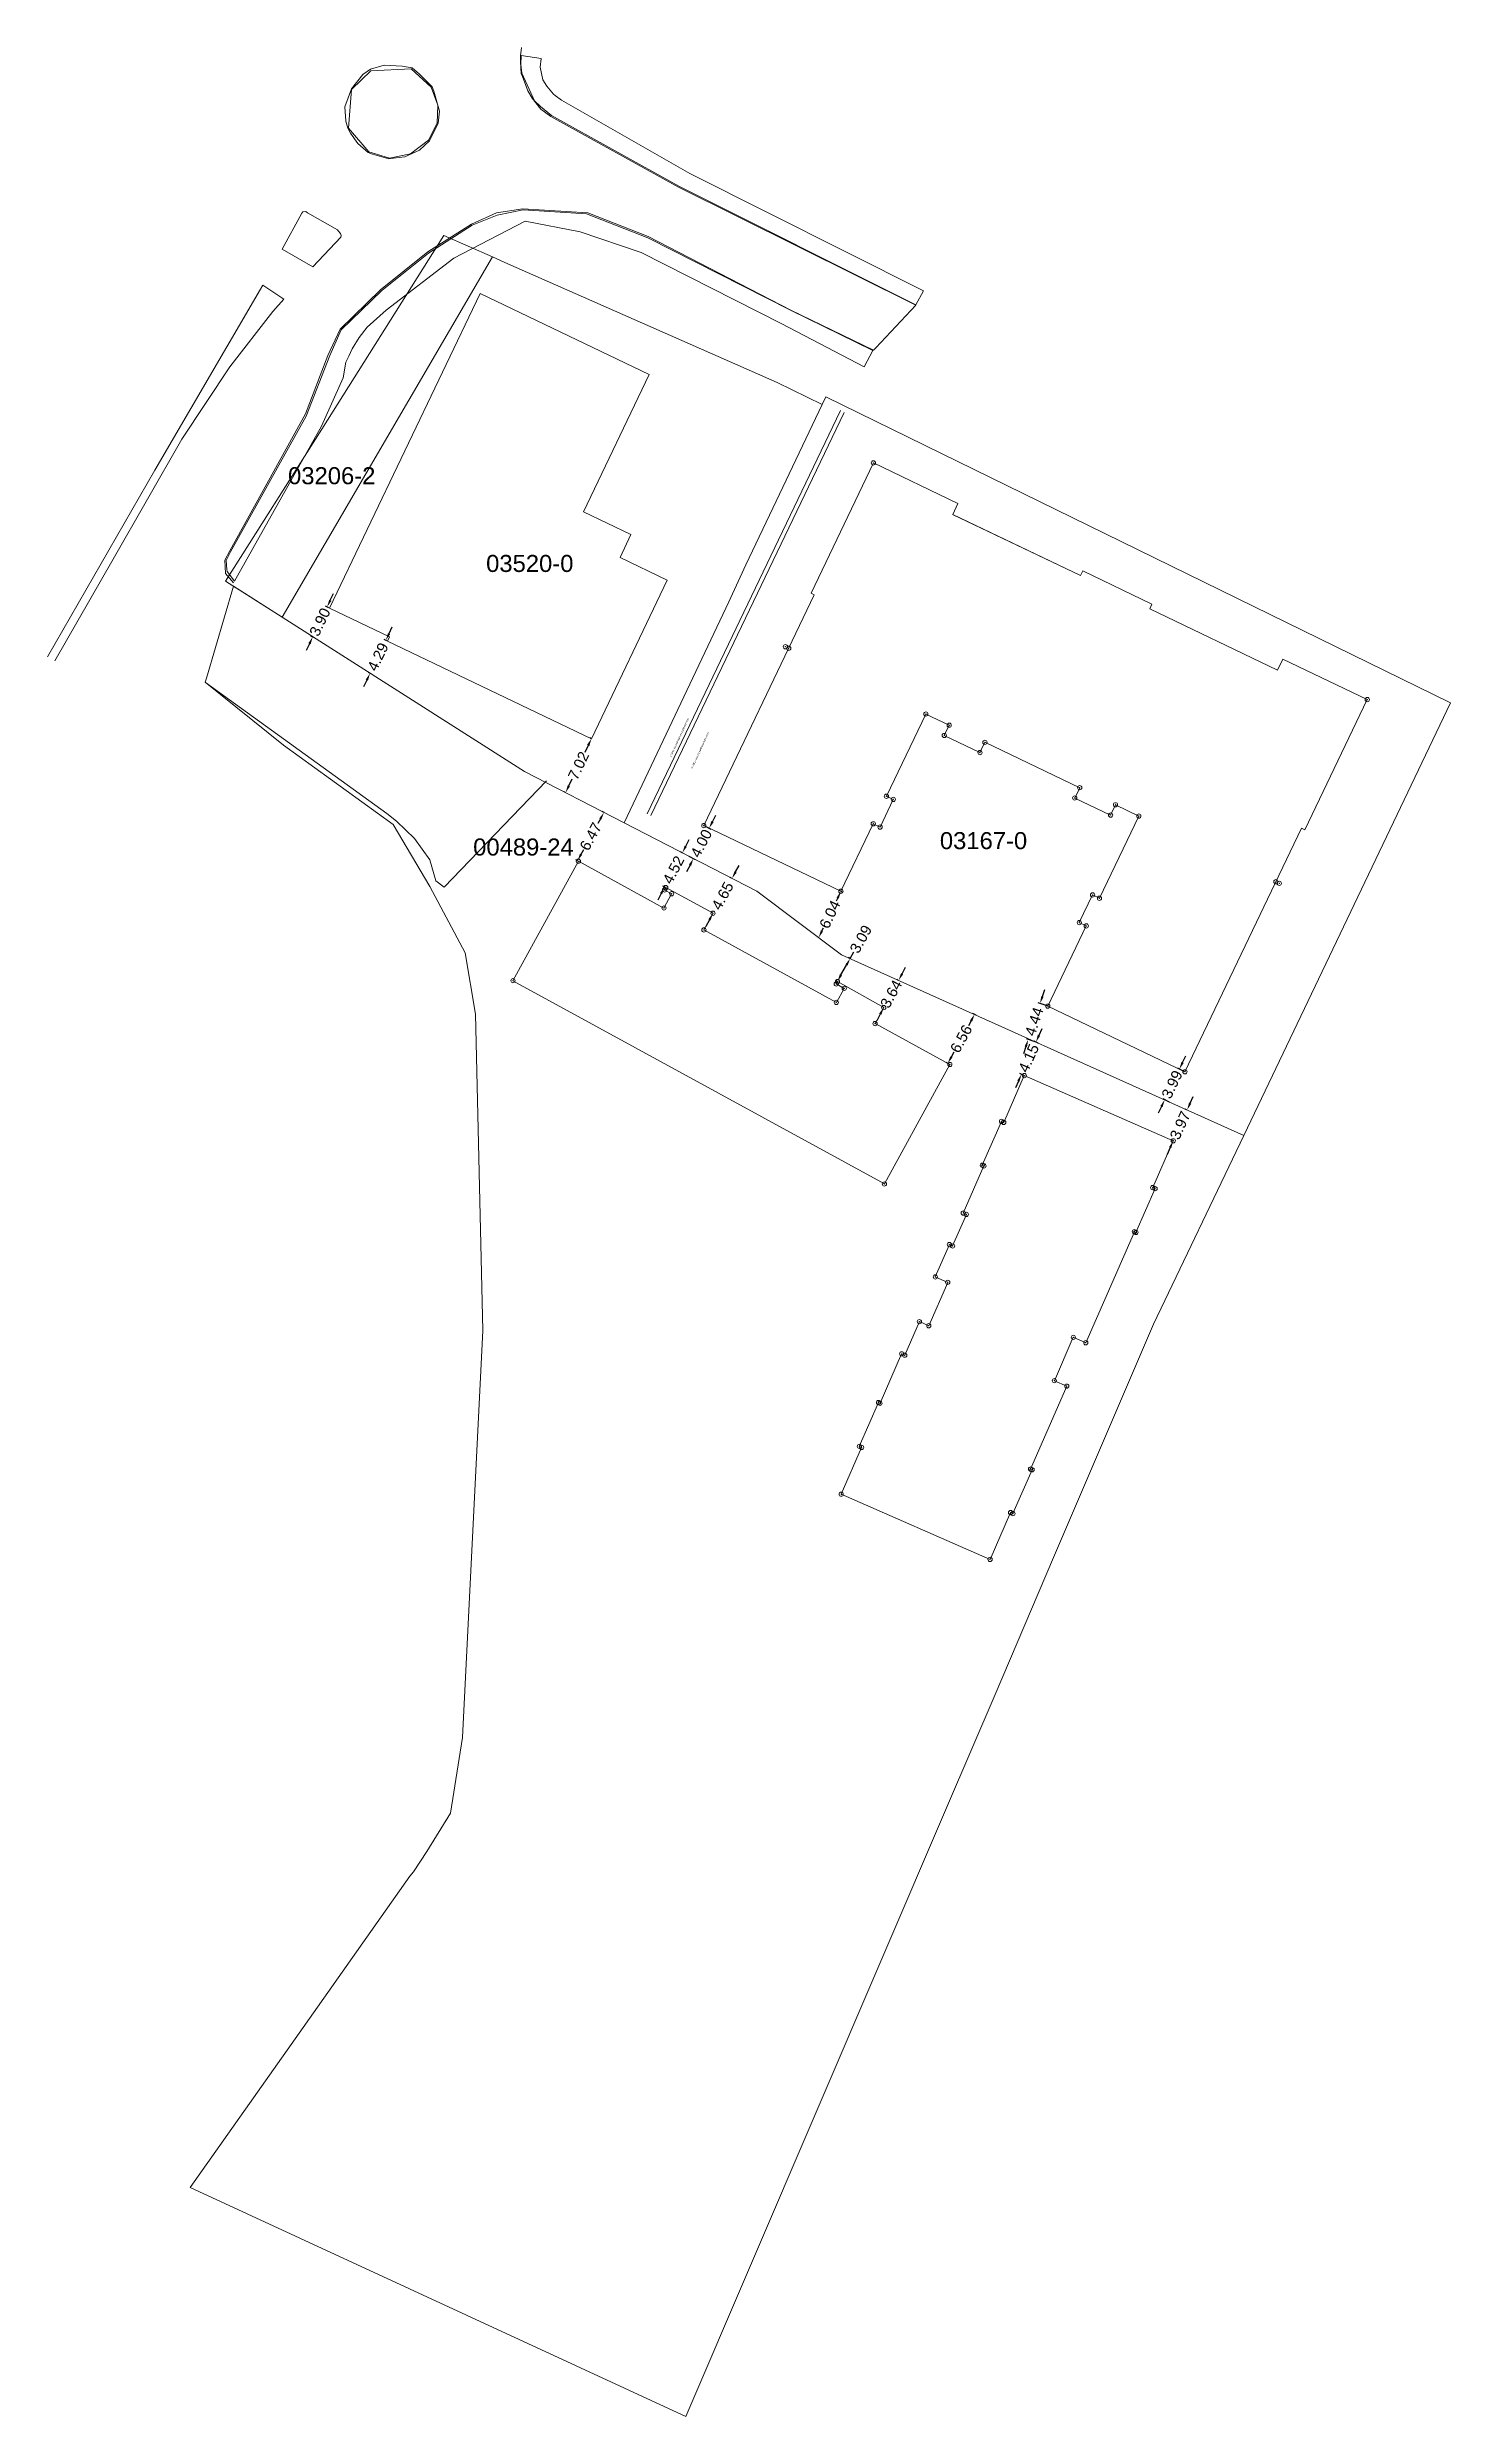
# Model space of a CAD drawing. Header units: metres. Extents: x 7511787 to 7511952, y 4693058 to 4693336.
import ezdxf

# ---------------------------------------------------------------- set-up
doc = ezdxf.new("R2010")
doc.units = ezdxf.units.M
doc.header["$PDMODE"] = 32
doc.header["$PDSIZE"] = 0.5
doc.linetypes.add('AXES', pattern=[2, 1.25, -0.25, 0.25, -0.25])
doc.layers.get('0').update_dxf_attribs({"lineweight": 0})
doc.layers.get('Defpoints').update_dxf_attribs({"lineweight": 0})
for name, color, linetype, lineweight in [('asfalt', 252, 'Continuous', 0), ('Dimensione', 7, 'Continuous', 0), ('leja cima', 1, 'Continuous', 0), ('parcela', 7, 'Continuous', 0), ('perdhesa', 1, 'Continuous', 0), ('perdhesa cima', 10, 'AXES', 0)]:
    doc.layers.add(name, color=color, linetype=linetype, lineweight=lineweight)
doc.layers.add('rrethoj', color=7, linetype='Continuous', lineweight=0, true_color=0x00661a)
doc.layers.add('trotuar', color=7, linetype='Continuous', lineweight=0, true_color=0x6de98a)
doc.styles.get("Standard").update_dxf_attribs({"font": 'arial.ttf'})
doc.dimstyles.get("Standard").update_dxf_attribs({"dimtxt": 1, "dimasz": 0.18, "dimexe": 0.18, "dimexo": 0.0625, "dimgap": 0.09, "dimtad": 0, "dimzin": 0, "dimdsep": 46, "dimtxsty": 'Standard', "dimcen": 0.09, "dimadec": 0, "dimazin": 0, "dimtfac": 1, "dimtofl": 0, "dimtmove": 0, "dimatfit": 3, "dimfxl": 1, "dimtolj": 1, "dimtzin": 0, "dimarcsym": 0})

# ---------------------------------------------------------------- blocks, each defined once
blk = doc.blocks.new('*D120')
at = {"layer": 'Defpoints', "color": 0, "transparency": 16777216}
for p in [(7511921.21, 4693211.62), (7511921.21, 4693211.62), (7511919.58, 4693208)]:
    blk.add_point(p, dxfattribs=at)
at = {"layer": 'Dimensione', "color": 0, "lineweight": -2, "transparency": 16777216}
for p, q in [((7511921.13, 4693211.65), (7511921, 4693211.71)), ((7511921.56, 4693212.41), (7511921.92, 4693213.21)), ((7511919.22, 4693207.2), (7511918.86, 4693206.4)), ((7511919.51, 4693208.03), (7511919.37, 4693208.09))]:
    blk.add_line(p, q, dxfattribs=at)
at = {"layer": 'Dimensione', "color": 0, "transparency": 16777216}
for points in [[(7511921.43, 4693212.47), (7511921.7, 4693212.35), (7511921.21, 4693211.62)], [(7511919.09, 4693207.26), (7511919.35, 4693207.14), (7511919.58, 4693208)]]:
    blk.add_solid(points, dxfattribs=at)
at = {"layer": 'Dimensione', "color": 0, "transparency": 16777216, "insert": (7511920.39, 4693209.81), "char_height": 1.25, "attachment_point": 5, "rotation": 65.8015}
blk.add_mtext('\\A1;3.97', dxfattribs=at)
blk = doc.blocks.new('*D121')
at = {"layer": 'Defpoints', "color": 0, "transparency": 16777216}
for p in [(7511903.46, 4693219.59), (7511903.79, 4693219.44), (7511902.09, 4693215.65)]:
    blk.add_point(p, dxfattribs=at)
at = {"layer": 'Dimensione', "color": 0, "lineweight": -2, "transparency": 16777216}
for p, q in [((7511903.82, 4693220.39), (7511904.17, 4693221.19)), ((7511903.72, 4693219.47), (7511903.25, 4693219.68)), ((7511901.4, 4693215), (7511901.04, 4693214.21)), ((7511902.02, 4693215.68), (7511901.55, 4693215.9))]:
    blk.add_line(p, q, dxfattribs=at)
at = {"layer": 'Dimensione', "color": 0, "transparency": 16777216}
for points in [[(7511903.68, 4693220.45), (7511903.95, 4693220.33), (7511903.46, 4693219.59)], [(7511901.26, 4693215.06), (7511901.53, 4693214.95), (7511901.75, 4693215.8)]]:
    blk.add_solid(points, dxfattribs=at)
at = {"layer": 'Dimensione', "color": 0, "transparency": 16777216, "insert": (7511902.61, 4693217.7), "char_height": 1.25, "attachment_point": 5, "rotation": 65.8015}
blk.add_mtext('\\A1;4.15', dxfattribs=at)
blk = doc.blocks.new('*D122')
at = {"layer": 'Defpoints', "color": 0, "transparency": 16777216}
for p in [(7511896.26, 4693222.85), (7511896.5, 4693222.72), (7511893.35, 4693216.96)]:
    blk.add_point(p, dxfattribs=at)
at = {"layer": 'Dimensione', "color": 0, "lineweight": -2, "transparency": 16777216}
for p, q in [((7511896.43, 4693222.76), (7511896.06, 4693222.96)), ((7511895.84, 4693222.08), (7511895.52, 4693221.5)), ((7511893.28, 4693217), (7511892.91, 4693217.2)), ((7511893.53, 4693217.86), (7511893.85, 4693218.45))]:
    blk.add_line(p, q, dxfattribs=at)
at = {"layer": 'Dimensione', "color": 0, "transparency": 16777216}
for points in [[(7511895.71, 4693222.15), (7511895.97, 4693222.01), (7511896.26, 4693222.85)], [(7511893.4, 4693217.93), (7511893.66, 4693217.79), (7511893.11, 4693217.09)]]:
    blk.add_solid(points, dxfattribs=at)
at = {"layer": 'Dimensione', "color": 0, "transparency": 16777216, "insert": (7511894.68, 4693219.97), "char_height": 1.25, "attachment_point": 5, "rotation": 61.3038}
blk.add_mtext('\\A1;6.56', dxfattribs=at)
blk = doc.blocks.new('*D123')
at = {"layer": 'Defpoints', "color": 0, "transparency": 16777216}
for p in [(7511887.33, 4693226.84), (7511887.33, 4693226.84), (7511885.59, 4693223.64)]:
    blk.add_point(p, dxfattribs=at)
at = {"layer": 'Dimensione', "color": 0, "lineweight": -2, "transparency": 16777216}
for p, q in [((7511887.74, 4693227.61), (7511888.16, 4693228.38)), ((7511887.26, 4693226.88), (7511887.13, 4693226.95)), ((7511885.17, 4693222.87), (7511884.76, 4693222.1)), ((7511885.52, 4693223.68), (7511885.39, 4693223.75))]:
    blk.add_line(p, q, dxfattribs=at)
at = {"layer": 'Dimensione', "color": 0, "transparency": 16777216}
for points in [[(7511887.62, 4693227.68), (7511887.87, 4693227.54), (7511887.33, 4693226.84)], [(7511885.04, 4693222.94), (7511885.3, 4693222.8), (7511885.59, 4693223.64)]]:
    blk.add_solid(points, dxfattribs=at)
at = {"layer": 'Dimensione', "color": 0, "transparency": 16777216, "insert": (7511886.46, 4693225.24), "char_height": 1.25, "attachment_point": 5, "rotation": 61.5178}
blk.add_mtext('\\A1;3.64', dxfattribs=at)
blk = doc.blocks.new('*D124')
at = {"layer": 'Defpoints', "color": 0, "transparency": 16777216}
for p in [(7511881.64, 4693229.4), (7511881.66, 4693229.39), (7511880.16, 4693226.69)]:
    blk.add_point(p, dxfattribs=at)
at = {"layer": 'Dimensione', "color": 0, "lineweight": -2, "transparency": 16777216}
for p, q in [((7511880.56, 4693227.47), (7511881.21, 4693228.64)), ((7511881.59, 4693229.43), (7511881.44, 4693229.51)), ((7511881.64, 4693229.4), (7511882.06, 4693230.17)), ((7511880.09, 4693226.73), (7511879.94, 4693226.81))]:
    blk.add_line(p, q, dxfattribs=at)
at = {"layer": 'Dimensione', "color": 0, "transparency": 16777216}
for points in [[(7511881.08, 4693228.71), (7511881.34, 4693228.56), (7511881.64, 4693229.4)], [(7511880.43, 4693227.54), (7511880.69, 4693227.4), (7511880.14, 4693226.7)]]:
    blk.add_solid(points, dxfattribs=at)
at = {"layer": 'Dimensione', "color": 0, "transparency": 16777216, "insert": (7511882.9, 4693231.68), "char_height": 1.25, "attachment_point": 5, "rotation": 60.9454}
blk.add_mtext('\\A1;3.09', dxfattribs=at)
blk = doc.blocks.new('*D125')
at = {"layer": 'Defpoints', "color": 0, "transparency": 16777216}
for p in [(7511867.77, 4693238.81), (7511867.77, 4693238.81), (7511865.54, 4693234.72)]:
    blk.add_point(p, dxfattribs=at)
at = {"layer": 'Dimensione', "color": 0, "lineweight": -2, "transparency": 16777216}
for p, q in [((7511868.19, 4693239.57), (7511868.61, 4693240.34)), ((7511867.7, 4693238.84), (7511867.57, 4693238.91)), ((7511865.12, 4693233.95), (7511864.7, 4693233.18)), ((7511865.47, 4693234.76), (7511865.34, 4693234.83))]:
    blk.add_line(p, q, dxfattribs=at)
at = {"layer": 'Dimensione', "color": 0, "transparency": 16777216}
for points in [[(7511868.06, 4693239.64), (7511868.32, 4693239.5), (7511867.77, 4693238.81)], [(7511864.99, 4693234.02), (7511865.25, 4693233.88), (7511865.54, 4693234.72)]]:
    blk.add_solid(points, dxfattribs=at)
at = {"layer": 'Dimensione', "color": 0, "transparency": 16777216, "insert": (7511866.66, 4693236.76), "char_height": 1.25, "attachment_point": 5, "rotation": 61.3691}
blk.add_mtext('\\A1;4.65', dxfattribs=at)
blk = doc.blocks.new('*D126')
at = {"layer": 'Defpoints', "color": 0, "transparency": 16777216}
for p in [(7511861.94, 4693241.82), (7511862.07, 4693241.75), (7511859.99, 4693237.73)]:
    blk.add_point(p, dxfattribs=at)
at = {"layer": 'Dimensione', "color": 0, "lineweight": -2, "transparency": 16777216}
for p, q in [((7511862.34, 4693242.59), (7511862.74, 4693243.37)), ((7511862, 4693241.78), (7511861.74, 4693241.92)), ((7511859.45, 4693237.02), (7511859.05, 4693236.25)), ((7511859.92, 4693237.77), (7511859.65, 4693237.9))]:
    blk.add_line(p, q, dxfattribs=at)
at = {"layer": 'Dimensione', "color": 0, "transparency": 16777216}
for points in [[(7511862.21, 4693242.66), (7511862.47, 4693242.53), (7511861.94, 4693241.82)], [(7511859.32, 4693237.09), (7511859.58, 4693236.96), (7511859.85, 4693237.8)]]:
    blk.add_solid(points, dxfattribs=at)
at = {"layer": 'Dimensione', "color": 0, "transparency": 16777216, "insert": (7511860.9, 4693239.81), "char_height": 1.25, "attachment_point": 5, "rotation": 62.5924}
blk.add_mtext('\\A1;4.52', dxfattribs=at)
blk = doc.blocks.new('*D127')
at = {"layer": 'Defpoints', "color": 0, "transparency": 16777216}
for p in [(7511852.74, 4693246.57), (7511852.84, 4693246.51), (7511849.73, 4693240.83)]:
    blk.add_point(p, dxfattribs=at)
at = {"layer": 'Dimensione', "color": 0, "lineweight": -2, "transparency": 16777216}
for p, q in [((7511852.32, 4693245.8), (7511852.02, 4693245.25)), ((7511852.77, 4693246.55), (7511852.54, 4693246.67)), ((7511850.05, 4693241.65), (7511850.35, 4693242.2)), ((7511849.66, 4693240.87), (7511849.43, 4693240.99))]:
    blk.add_line(p, q, dxfattribs=at)
at = {"layer": 'Dimensione', "color": 0, "transparency": 16777216}
for points in [[(7511852.19, 4693245.87), (7511852.44, 4693245.73), (7511852.74, 4693246.57)], [(7511849.92, 4693241.72), (7511850.17, 4693241.58), (7511849.63, 4693240.89)]]:
    blk.add_solid(points, dxfattribs=at)
at = {"layer": 'Dimensione', "color": 0, "transparency": 16777216, "insert": (7511851.18, 4693243.73), "char_height": 1.25, "attachment_point": 5, "rotation": 61.3038}
blk.add_mtext('\\A1;6.47', dxfattribs=at)
blk = doc.blocks.new('*D128')
at = {"layer": 'Defpoints', "color": 0, "transparency": 16777216}
for p in [(7511864.46, 4693245.01), (7511862.63, 4693241.46), (7511863.24, 4693241.14)]:
    blk.add_point(p, dxfattribs=at)
at = {"layer": 'Dimensione', "color": 0, "lineweight": -2, "transparency": 16777216}
for p, q in [((7511864.53, 4693244.97), (7511865.27, 4693244.59)), ((7511865.48, 4693245.47), (7511865.88, 4693246.25)), ((7511862.84, 4693240.36), (7511862.44, 4693239.59)), ((7511862.7, 4693241.42), (7511863.44, 4693241.04))]:
    blk.add_line(p, q, dxfattribs=at)
at = {"layer": 'Dimensione', "color": 0, "transparency": 16777216}
for points in [[(7511865.35, 4693245.54), (7511865.61, 4693245.4), (7511865.07, 4693244.69)], [(7511862.71, 4693240.43), (7511862.97, 4693240.3), (7511863.24, 4693241.14)]]:
    blk.add_solid(points, dxfattribs=at)
at = {"layer": 'Dimensione', "color": 0, "transparency": 16777216, "insert": (7511864.16, 4693242.92), "char_height": 1.25, "attachment_point": 5, "rotation": 62.7087}
blk.add_mtext('\\A1;4.00', dxfattribs=at)
blk = doc.blocks.new('*D129')
at = {"layer": 'Defpoints', "color": 0, "transparency": 16777216}
for p in [(7511880.56, 4693237.3), (7511877.95, 4693231.86), (7511877.95, 4693231.86)]:
    blk.add_point(p, dxfattribs=at)
at = {"layer": 'Dimensione', "color": 0, "lineweight": -2, "transparency": 16777216}
for p, q in [((7511880.63, 4693237.27), (7511880.76, 4693237.2)), ((7511880.18, 4693236.51), (7511880.01, 4693236.14)), ((7511877.88, 4693231.89), (7511877.75, 4693231.95)), ((7511878.33, 4693232.65), (7511878.51, 4693233.01))]:
    blk.add_line(p, q, dxfattribs=at)
at = {"layer": 'Dimensione', "color": 0, "transparency": 16777216}
for points in [[(7511880.05, 4693236.57), (7511880.31, 4693236.45), (7511880.56, 4693237.3)], [(7511878.2, 4693232.71), (7511878.46, 4693232.58), (7511877.95, 4693231.86)]]:
    blk.add_solid(points, dxfattribs=at)
at = {"layer": 'Dimensione', "color": 0, "transparency": 16777216, "insert": (7511879.26, 4693234.58), "char_height": 1.25, "attachment_point": 5, "rotation": 64.4057}
blk.add_mtext('\\A1;6.04', dxfattribs=at)
blk = doc.blocks.new('*D130')
at = {"layer": 'Defpoints', "color": 0, "transparency": 16777216}
for p in [(7511904.85, 4693223.81), (7511902.55, 4693219.89), (7511903.46, 4693219.59)]:
    blk.add_point(p, dxfattribs=at)
at = {"layer": 'Dimensione', "color": 0, "lineweight": -2, "transparency": 16777216}
for p, q in [((7511904.22, 4693224.94), (7511904.49, 4693225.77)), ((7511904.78, 4693223.83), (7511903.73, 4693224.18)), ((7511903.38, 4693219.62), (7511902.33, 4693219.96)), ((7511902.27, 4693219.06), (7511902, 4693218.23))]:
    blk.add_line(p, q, dxfattribs=at)
at = {"layer": 'Dimensione', "color": 0, "transparency": 16777216}
for points in [[(7511904.08, 4693224.99), (7511904.35, 4693224.89), (7511903.94, 4693224.11)], [(7511902.14, 4693219.11), (7511902.41, 4693219.02), (7511902.55, 4693219.89)]]:
    blk.add_solid(points, dxfattribs=at)
at = {"layer": 'Dimensione', "color": 0, "transparency": 16777216, "insert": (7511903.24, 4693222), "char_height": 1.25, "attachment_point": 5, "rotation": 71.7184}
blk.add_mtext('\\A1;4.44', dxfattribs=at)
blk = doc.blocks.new('*D131')
at = {"layer": 'Defpoints', "color": 0, "transparency": 16777216}
for p in [(7511920.95, 4693216.1), (7511918.58, 4693212.82), (7511919.23, 4693212.5)]:
    blk.add_point(p, dxfattribs=at)
at = {"layer": 'Dimensione', "color": 0, "lineweight": -2, "transparency": 16777216}
for p, q in [((7511920.68, 4693217.2), (7511921.06, 4693217.99)), ((7511920.88, 4693216.13), (7511920.1, 4693216.51)), ((7511918.2, 4693212.03), (7511917.82, 4693211.24)), ((7511919.16, 4693212.54), (7511918.38, 4693212.91))]:
    blk.add_line(p, q, dxfattribs=at)
at = {"layer": 'Dimensione', "color": 0, "transparency": 16777216}
for points in [[(7511920.55, 4693217.26), (7511920.81, 4693217.14), (7511920.3, 4693216.41)], [(7511918.07, 4693212.09), (7511918.33, 4693211.96), (7511918.58, 4693212.82)]]:
    blk.add_solid(points, dxfattribs=at)
at = {"layer": 'Dimensione', "color": 0, "transparency": 16777216, "insert": (7511919.44, 4693214.61), "char_height": 1.25, "attachment_point": 5, "rotation": 64.4057}
blk.add_mtext('\\A1;3.99', dxfattribs=at)
blk = doc.blocks.new('*D132')
at = {"layer": 'Defpoints', "color": 0, "transparency": 16777216}
for p in [(7511851.26, 4693255.21), (7511848.23, 4693248.88), (7511848.24, 4693248.88)]:
    blk.add_point(p, dxfattribs=at)
at = {"layer": 'Dimensione', "color": 0, "lineweight": -2, "transparency": 16777216}
for p, q in [((7511850.88, 4693254.43), (7511850.49, 4693253.61)), ((7511851.19, 4693255.25), (7511851.06, 4693255.31)), ((7511848.61, 4693249.67), (7511849, 4693250.49)), ((7511848.17, 4693248.92), (7511848.03, 4693248.98))]:
    blk.add_line(p, q, dxfattribs=at)
at = {"layer": 'Dimensione', "color": 0, "transparency": 16777216}
for points in [[(7511850.75, 4693254.49), (7511851.02, 4693254.36), (7511851.26, 4693255.22)], [(7511848.48, 4693249.74), (7511848.74, 4693249.61), (7511848.23, 4693248.88)]]:
    blk.add_solid(points, dxfattribs=at)
at = {"layer": 'Dimensione', "color": 0, "transparency": 16777216, "insert": (7511849.75, 4693252.05), "char_height": 1.25, "attachment_point": 5, "rotation": 64.4433}
blk.add_mtext('\\A1;7.02', dxfattribs=at)
blk = doc.blocks.new('*D133')
at = {"layer": 'Defpoints', "color": 0, "transparency": 16777216}
for p in [(7511827.31, 4693266.67), (7511825.27, 4693262.89), (7511825.46, 4693262.8)]:
    blk.add_point(p, dxfattribs=at)
at = {"layer": 'Dimensione', "color": 0, "lineweight": -2, "transparency": 16777216}
for p, q in [((7511827.5, 4693267.55), (7511827.88, 4693268.34)), ((7511827.24, 4693266.7), (7511826.92, 4693266.86)), ((7511824.89, 4693262.1), (7511824.51, 4693261.31)), ((7511825.39, 4693262.83), (7511825.07, 4693262.98))]:
    blk.add_line(p, q, dxfattribs=at)
at = {"layer": 'Dimensione', "color": 0, "transparency": 16777216}
for points in [[(7511827.37, 4693267.61), (7511827.63, 4693267.49), (7511827.12, 4693266.76)], [(7511824.76, 4693262.16), (7511825.02, 4693262.03), (7511825.27, 4693262.89)]]:
    blk.add_solid(points, dxfattribs=at)
at = {"layer": 'Dimensione', "color": 0, "transparency": 16777216, "insert": (7511826.19, 4693264.82), "char_height": 1.25, "attachment_point": 5, "rotation": 64.4428}
blk.add_mtext('\\A1;4.29', dxfattribs=at)
blk = doc.blocks.new('*D134')
at = {"layer": 'Defpoints', "color": 0, "transparency": 16777216}
for p in [(7511820.51, 4693270.53), (7511818.53, 4693267.16), (7511818.83, 4693267.02)]:
    blk.add_point(p, dxfattribs=at)
at = {"layer": 'Dimensione', "color": 0, "lineweight": -2, "transparency": 16777216}
for p, q in [((7511820.44, 4693270.56), (7511820.02, 4693270.77)), ((7511820.6, 4693271.46), (7511820.98, 4693272.25)), ((7511818.76, 4693267.05), (7511818.33, 4693267.25)), ((7511818.16, 4693266.37), (7511817.78, 4693265.58))]:
    blk.add_line(p, q, dxfattribs=at)
at = {"layer": 'Dimensione', "color": 0, "transparency": 16777216}
for points in [[(7511820.47, 4693271.52), (7511820.73, 4693271.4), (7511820.22, 4693270.67)], [(7511818.02, 4693266.43), (7511818.29, 4693266.3), (7511818.53, 4693267.16)]]:
    blk.add_solid(points, dxfattribs=at)
at = {"layer": 'Dimensione', "color": 0, "transparency": 16777216, "insert": (7511819.38, 4693268.91), "char_height": 1.25, "attachment_point": 5, "rotation": 64.3808}
blk.add_mtext('\\A1;3.90', dxfattribs=at)

msp = doc.modelspace()

# ---------------------------------------------------------------- linework, layer by layer
at = {"color": 1}
msp.add_line((7511893.679, 4693281.55), (7511908.695, 4693274.358), dxfattribs=at)
at = {"color": 1, "flags": 128}
for points in [[(7511890.525, 4693258.112), (7511885.902, 4693248.462), (7511886.706, 4693248.077), (7511885.151, 4693244.83), (7511884.348, 4693245.215), (7511880.557, 4693237.302), (7511864.457, 4693245.012), (7511877.433, 4693272.101), (7511877.045, 4693272.286), (7511884.375, 4693287.588), (7511894.295, 4693282.837), (7511893.68, 4693281.551), (7511908.696, 4693274.359), (7511908.957, 4693274.904), (7511917.074, 4693271.016), (7511916.813, 4693270.471), (7511931.829, 4693263.278), (7511932.445, 4693264.563), (7511942.365, 4693259.811), (7511935.035, 4693244.509), (7511934.648, 4693244.695), (7511920.95, 4693216.097), (7511904.851, 4693223.809), (7511909.365, 4693233.232), (7511908.545, 4693233.625), (7511910.101, 4693236.871), (7511910.92, 4693236.479), (7511915.542, 4693246.129)], [(7511915.542, 4693246.129), (7511912.795, 4693247.445), (7511912.216, 4693246.236), (7511908.023, 4693248.245), (7511908.601, 4693249.454), (7511897.466, 4693254.788), (7511896.887, 4693253.579), (7511892.693, 4693255.588), (7511893.272, 4693256.796), (7511890.525, 4693258.112)]]:
    msp.add_lwpolyline(points, dxfattribs=at)
at = {"layer": 'asfalt', "elevation": 625.938, "flags": 128}
msp.add_lwpolyline([(7511795.107, 4693276.287), (7511788.237, 4693264.343)], dxfattribs=at)
at = {"layer": 'asfalt'}
for points in [[(7511827.663, 4693323.346, 626.071), (7511829.336, 4693323.549, 626.054), (7511831.067, 4693324.334, 286.034), (7511832.237, 4693325.422, 0), (7511833.281, 4693327.491, 0), (7511833.426, 4693328.905, 626.035), (7511832.755, 4693331.253, 626.062), (7511832.569, 4693331.732, 0), (7511831.059, 4693333.246, 626.14), (7511830.195, 4693333.985, 0), (7511829.042, 4693334.173, 626.155), (7511826.93, 4693334.279, 626.125), (7511825.317, 4693333.815, 0), (7511824.421, 4693333.184, 626.103), (7511823.103, 4693331.509, 626.088), (7511822.303, 4693329.42, 626.083), (7511822.425, 4693327.701, 626.086), (7511822.657, 4693326.885, 0), (7511822.96, 4693326.31, 626.083), (7511823.826, 4693325.089, 626.09), (7511825.036, 4693324.053, 0), (7511825.556, 4693323.837, 626.077), (7511827.484, 4693323.31, 0), (7511827.663, 4693323.346, 626.071)], [(7511884.37, 4693300.836, 625.786), (7511884.638, 4693301.124, 625.75), (7511889.371, 4693306.123, 625.868), (7511861.503, 4693319.953, 625.938), (7511846.489, 4693328.269, 625.923), (7511845.318, 4693329.13, 625.946), (7511844.288, 4693330.421, 625.948), (7511843.796, 4693331.269, 625.903), (7511843.158, 4693332.949, 625.914), (7511842.992, 4693333.308, 0), (7511842.921, 4693334.692, 625.941), (7511842.921, 4693335.407, 625.941), (7511843.046, 4693336.383, 625.977)], [(7511808.787, 4693277.289, 625.845), (7511817.691, 4693293.371, 625.932), (7511820.303, 4693300.202, 625.91), (7511821.74, 4693303.288, 625.887), (7511826.488, 4693307.928, 625.919), (7511832.053, 4693312.392, 625.959), (7511837.196, 4693315.645, 625.918), (7511840.099, 4693316.94, 625.909), (7511843.205, 4693317.426, 625.868), (7511850.823, 4693316.948, 625.831), (7511857.907, 4693314.196, 625.819), (7511874.672, 4693305.54, 625.817), (7511884.37, 4693300.836, 625.786)], [(7511821.831, 4693314.095, 626.053), (7511821.863, 4693314.284, 626.025), (7511821.809, 4693314.512, 626.054), (7511821.53, 4693314.825, 626.042), (7511821.43, 4693314.942, 626.048), (7511817.93, 4693316.975, 626.033), (7511817.74, 4693317.111, 626.029), (7511817.383, 4693317.084, 626.029), (7511817.244, 4693316.921, 626.029), (7511814.965, 4693312.677, 626.03), (7511818.554, 4693310.611, 626.021), (7511821.831, 4693314.095, 626.053)], [(7511787.377, 4693264.838, 625.751), (7511799.982, 4693286.751, 625.938), (7511812.667, 4693308.466, 626.008)], [(7511815.127, 4693306.806, 626.025), (7511813.855, 4693305.353, 626.043), (7511808.786, 4693298.891, 626.038), (7511803.151, 4693290.368, 625.976), (7511795.107, 4693276.287, 625.87)], [(7511815.127, 4693306.806, 626.025), (7511812.667, 4693308.466, 626.008)], [(7511809.213, 4693273.496, 625.827), (7511808.292, 4693274.597, 625.851), (7511808.199, 4693276.187, 625.848), (7511808.787, 4693277.289, 625.845)]]:
    msp.add_polyline3d(points, dxfattribs=at)
at = {"layer": 'leja cima', "flags": 128}
for points in [[(7511885.67, 4693202.93), (7511893.35, 4693216.96), (7511884.57, 4693221.76), (7511885.59, 4693223.64), (7511880.16, 4693226.69), (7511880.01, 4693226.42), (7511880.95, 4693225.9), (7511880.02, 4693224.25), (7511864.47, 4693232.76), (7511865.54, 4693234.72), (7511859.99, 4693237.73), (7511859.85, 4693237.46), (7511860.68, 4693237.01), (7511859.78, 4693235.33), (7511849.73, 4693240.83), (7511842.05, 4693226.8)], [(7511909.313, 4693184.285), (7511915.016, 4693197.317), (7511915.199, 4693197.237), (7511917.451, 4693202.381), (7511917.175, 4693202.502), (7511919.58, 4693207.998), (7511902.091, 4693215.652), (7511899.686, 4693210.156), (7511899.412, 4693210.275), (7511897.161, 4693205.131), (7511897.344, 4693205.051), (7511894.921, 4693199.513), (7511895.287, 4693199.352), (7511893.667, 4693195.651), (7511893.301, 4693195.812), (7511891.641, 4693192.019), (7511893.107, 4693191.378), (7511890.878, 4693186.284), (7511889.778, 4693186.765), (7511888.055, 4693182.826), (7511887.688, 4693182.986), (7511885.151, 4693177.188), (7511884.969, 4693177.268), (7511882.717, 4693172.124), (7511882.992, 4693172.003), (7511880.587, 4693166.507), (7511898.075, 4693158.853), (7511900.481, 4693164.35), (7511900.756, 4693164.229), (7511903.007, 4693169.374), (7511902.823, 4693169.454), (7511907.084, 4693179.192), (7511905.618, 4693179.833), (7511907.847, 4693184.927)]]:
    msp.add_lwpolyline(points, close=True, dxfattribs=at)
at = {"layer": 'leja cima'}
for p in [(7511884.37, 4693287.59), (7511884.37, 4693287.59), (7511874.04, 4693266.01), (7511874.43, 4693265.83), (7511942.36, 4693259.81), (7511890.53, 4693258.11), (7511893.27, 4693256.8), (7511892.69, 4693255.59), (7511896.89, 4693253.58), (7511897.47, 4693254.79), (7511885.9, 4693248.46), (7511886.71, 4693248.08), (7511908.02, 4693248.25), (7511908.6, 4693249.46), (7511912.8, 4693247.45), (7511864.46, 4693245.01), (7511884.35, 4693245.22), (7511885.16, 4693244.83), (7511912.22, 4693246.24), (7511915.54, 4693246.13), (7511849.73, 4693240.83), (7511859.85, 4693237.46), (7511859.99, 4693237.73), (7511860.68, 4693237.01), (7511880.56, 4693237.3), (7511910.11, 4693236.87), (7511910.92, 4693236.48), (7511931.64, 4693238.42), (7511932.03, 4693238.23), (7511859.78, 4693235.33), (7511865.54, 4693234.72), (7511908.55, 4693233.62), (7511864.47, 4693232.76), (7511909.37, 4693233.23), (7511842.05, 4693226.8), (7511842.05, 4693226.8), (7511880.01, 4693226.42), (7511880.16, 4693226.69), (7511880.95, 4693225.9), (7511880.02, 4693224.25), (7511885.59, 4693223.64), (7511904.85, 4693223.81), (7511884.57, 4693221.76), (7511893.35, 4693216.96), (7511902.091, 4693215.652), (7511902.091, 4693215.652), (7511920.95, 4693216.1), (7511899.412, 4693210.275), (7511899.686, 4693210.156), (7511919.58, 4693207.998), (7511885.67, 4693202.93), (7511897.161, 4693205.131), (7511897.344, 4693205.051), (7511917.175, 4693202.502), (7511917.451, 4693202.381), (7511894.921, 4693199.513), (7511895.287, 4693199.352), (7511893.301, 4693195.812), (7511893.667, 4693195.651), (7511915.016, 4693197.317), (7511915.199, 4693197.237), (7511891.641, 4693192.019), (7511893.107, 4693191.378), (7511889.778, 4693186.765), (7511890.878, 4693186.284), (7511907.847, 4693184.927), (7511909.313, 4693184.285), (7511887.688, 4693182.986), (7511888.055, 4693182.826), (7511905.618, 4693179.833), (7511907.084, 4693179.192), (7511884.969, 4693177.268), (7511885.151, 4693177.188), (7511882.717, 4693172.124), (7511882.992, 4693172.003), (7511902.823, 4693169.454), (7511903.007, 4693169.374), (7511880.587, 4693166.507), (7511900.481, 4693164.35), (7511900.756, 4693164.229), (7511898.075, 4693158.853)]:
    msp.add_point(p, dxfattribs=at)
at = {"layer": 'parcela', "flags": 128}
for points in [[(7511839.64, 4693311.774), (7511814.966, 4693269.473), (7511808.304, 4693273.712), (7511819.588, 4693291.563), (7511833.949, 4693314.281), (7511839.64, 4693311.774)], [(7511814.966, 4693269.473), (7511839.64, 4693311.774), (7511841.452, 4693310.975), (7511873.052, 4693297.055), (7511878.341, 4693294.453), (7511872.939, 4693283.093), (7511869.394, 4693275.64), (7511867.394, 4693271.28), (7511855.089, 4693245.348), (7511843.413, 4693251.372), (7511814.966, 4693269.473)], [(7511867.394, 4693271.28), (7511869.394, 4693275.64), (7511872.939, 4693283.093), (7511878.341, 4693294.453), (7511878.771, 4693295.356), (7511952.151, 4693259.412), (7511927.85, 4693208.63), (7511880.63, 4693229.85), (7511870.703, 4693237.292), (7511855.089, 4693245.348), (7511867.394, 4693271.28)], [(7511805.909, 4693261.866), (7511806.051, 4693262.333), (7511809.218, 4693273.13), (7511809.219, 4693273.13), (7511814.966, 4693269.473), (7511843.413, 4693251.372), (7511855.089, 4693245.348), (7511870.703, 4693237.292), (7511880.63, 4693229.85), (7511927.85, 4693208.63), (7511917.25, 4693186.46), (7511905.53, 4693159.08), (7511898.652, 4693143.003), (7511893.07, 4693129.96), (7511862.36, 4693058.2), (7511804.15, 4693085.11), (7511816.95, 4693103.24), (7511829.93, 4693121.64), (7511830.382, 4693122.166), (7511831.921, 4693124.567), (7511834.702, 4693129.041), (7511836.112, 4693137.922), (7511838.503, 4693185.714), (7511837.657, 4693222.874), (7511836.449, 4693230.055), (7511832.269, 4693237.847), (7511827.97, 4693245.138), (7511815.096, 4693254.441), (7511805.909, 4693261.866)]]:
    msp.add_lwpolyline(points, dxfattribs=at)
at = {"layer": 'perdhesa', "flags": 128}
msp.add_lwpolyline([(7511838.179, 4693307.472), (7511858.026, 4693297.981), (7511850.313, 4693281.851), (7511855.906, 4693279.176), (7511854.625, 4693276.497), (7511860.173, 4693273.844), (7511851.265, 4693255.214), (7511827.312, 4693266.668), (7511827.546, 4693267.156), (7511820.513, 4693270.529)], close=True, dxfattribs=at)
at = {"layer": 'perdhesa cima', "color": 5, "linetype": 'ByBlock', "elevation": 625.763, "flags": 128}
msp.add_lwpolyline([(7511857.787, 4693246.395), (7511880.505, 4693293.735)], dxfattribs=at)
at = {"layer": 'perdhesa cima', "linetype": 'ByBlock', "elevation": 625.763, "flags": 128}
msp.add_lwpolyline([(7511858.239, 4693246.178), (7511880.957, 4693293.518)], dxfattribs=at)
at = {"layer": 'rrethoj', "elevation": 625.806, "flags": 128}
msp.add_lwpolyline([(7511805.963, 4693261.812), (7511812.978, 4693256.74), (7511827.24, 4693246.428), (7511828.381, 4693245.525), (7511830.495, 4693243.481), (7511832.286, 4693240.996), (7511832.979, 4693238.514), (7511833.974, 4693237.791), (7511845.976, 4693250.258)], dxfattribs=at)
at = {"layer": 'trotuar'}
for points in [[(7511889.369, 4693306.162, 626.016), (7511890.248, 4693307.807, 626.033), (7511862.806, 4693321.57, 626.108), (7511847.746, 4693330.18, 625.988), (7511847.018, 4693330.742, 626.023), (7511846.807, 4693330.906, 626.066), (7511846.032, 4693331.812, 626.256), (7511845.538, 4693332.58, 626.253), (7511845.261, 4693334.049, 626.114), (7511845.356, 4693335.088, 626.075), (7511843.027, 4693335.425, 626.273), (7511842.973, 4693334.359, 626.219), (7511843.081, 4693333.355, 626.076), (7511844.566, 4693330.121, 626.068), (7511845.27, 4693329.434, 625.979), (7511846.56, 4693328.399, 625.955), (7511861.543, 4693320.082, 626.092), (7511889.369, 4693306.162, 626.016)], [(7511832.115, 4693325.475, 626.134), (7511830.02, 4693323.874, 626.185), (7511827.566, 4693323.367, 626.183), (7511825.113, 4693324.124, 626.215), (7511822.728, 4693326.912, 626.207), (7511823.1, 4693331.454, 626.187), (7511825.339, 4693333.649, 626.201), (7511830.1, 4693333.864, 626.257), (7511832.45, 4693331.699, 626.191), (7511833.223, 4693329.605, 626.129), (7511833.158, 4693327.484, 626.16), (7511832.115, 4693325.475, 626.134)], [(7511809.331, 4693273.711, 625.869), (7511819.577, 4693291.923, 625.996), (7511822.12, 4693297.565, 625.984), (7511822.441, 4693299.413, 626.004), (7511822.782, 4693300.12, 625.994), (7511823.183, 4693301.002, 626.005), (7511823.984, 4693302.324, 625.986), (7511824.938, 4693303.536, 625.981), (7511827.158, 4693305.539, 626.014), (7511835.095, 4693311.65, 626.053), (7511843.465, 4693315.991, 0), (7511849.927, 4693314.721, 625.927), (7511857.121, 4693312.288, 625.912), (7511873.637, 4693303.905, 625.933), (7511883.295, 4693298.866, 625.868), (7511884.318, 4693300.783, 625.864), (7511874.644, 4693305.521, 625.898), (7511857.88, 4693314.038, 625.877), (7511850.682, 4693316.825, 625.932), (7511843.247, 4693317.304, 625.91), (7511840.174, 4693316.672, 625.95), (7511837.257, 4693315.498, 625.979), (7511832.142, 4693312.223, 626.027), (7511826.662, 4693307.855, 625.925), (7511821.878, 4693303.204, 625.949), (7511820.545, 4693300.225, 625.932), (7511817.77, 4693293.093, 625.997), (7511808.875, 4693277.151, 625.902), (7511808.389, 4693276.154, 625.865), (7511808.44, 4693275.077, 625.859), (7511808.479, 4693274.825, 625.861), (7511809.331, 4693273.711, 625.869)]]:
    msp.add_polyline3d(points, dxfattribs=at)

# ---------------------------------------------------------------- texts
at = {"layer": 'parcela'}
for s, p in [('03206-2', (7511815.64, 4693285.091)), ('03520-0', (7511838.896, 4693274.789)), ('00489-24', (7511837.377, 4693241.495)), ('03167-0', (7511892.178, 4693242.243))]:
    msp.add_text(s, height=2, dxfattribs=at).set_placement(p)
at = {"layer": 'perdhesa cima', "color": 5, "linetype": 'ByBlock'}
msp.add_text('6.709m disniveli-bodrum-perdhese cima', height=0.2, rotation=65.46864, dxfattribs=at).set_placement((7511860.635, 4693253.033))
at = {"layer": 'perdhesa cima'}
msp.add_text('47.936m lartesia perdhese-kulm-cima', height=0.2, rotation=65.46864, dxfattribs=at).set_placement((7511863.121, 4693251.655))

# ---------------------------------------------------------------- dimensions: what is measured, and where the dimension line sits
at = {"layer": 'Dimensione', "color": 5}
for p1, p2, distance, picture, middle in [((7511820.513, 4693270.529), (7511818.828, 4693267.016), -0.326, '*D134', (7511819.377, 4693268.913)), ((7511827.312, 4693266.668), (7511825.461, 4693262.795), -0.213, '*D133', (7511826.195, 4693264.823)), ((7511851.265, 4693255.214), (7511848.237, 4693248.883), -0.004, '*D132', (7511849.747, 4693252.05)), ((7511849.73, 4693240.83), (7511852.839, 4693246.509), 0.118, '*D127', (7511851.181, 4693243.726)), ((7511864.46, 4693245.01), (7511862.628, 4693241.458), 0.692, '*D128', (7511864.158, 4693242.917)), ((7511859.99, 4693237.73), (7511862.072, 4693241.745), 0.153, '*D126', (7511860.895, 4693239.808)), ((7511865.54, 4693234.72), (7511867.77, 4693238.805), 0, '*D125', (7511866.655, 4693236.763)), ((7511880.56, 4693237.3), (7511877.953, 4693231.857), 0, '*D129', (7511879.256, 4693234.579)), ((7511880.16, 4693226.69), (7511881.659, 4693229.388), 0.026, '*D124', (7511882.905, 4693231.683)), ((7511885.59, 4693223.64), (7511887.327, 4693226.841), 0, '*D123', (7511886.458, 4693225.24)), ((7511904.851, 4693223.809), (7511903.458, 4693219.592), -0.958, '*D130', (7511903.245, 4693222.001)), ((7511893.35, 4693216.96), (7511896.502, 4693222.718), 0.277, '*D122', (7511894.683, 4693219.972)), ((7511902.091, 4693215.652), (7511903.794, 4693219.441), 0.368, '*D121', (7511902.606, 4693217.697)), ((7511920.95, 4693216.1), (7511919.228, 4693212.505), -0.72, '*D131', (7511919.44, 4693214.613)), ((7511919.58, 4693207.998), (7511921.206, 4693211.616), 0, '*D120', (7511920.393, 4693209.807))]:
    dim = msp.add_aligned_dim(p1=p1, p2=p2, distance=distance, dimstyle='Standard', override={"dimscale": 1.25, "dimasz": 0.7, "dimcen": 0}, dxfattribs=at)
    dim.commit()
    dim.dimension.update_dxf_attribs({"geometry": picture, "text_midpoint": middle})

doc.saveas('drawing.dxf')
